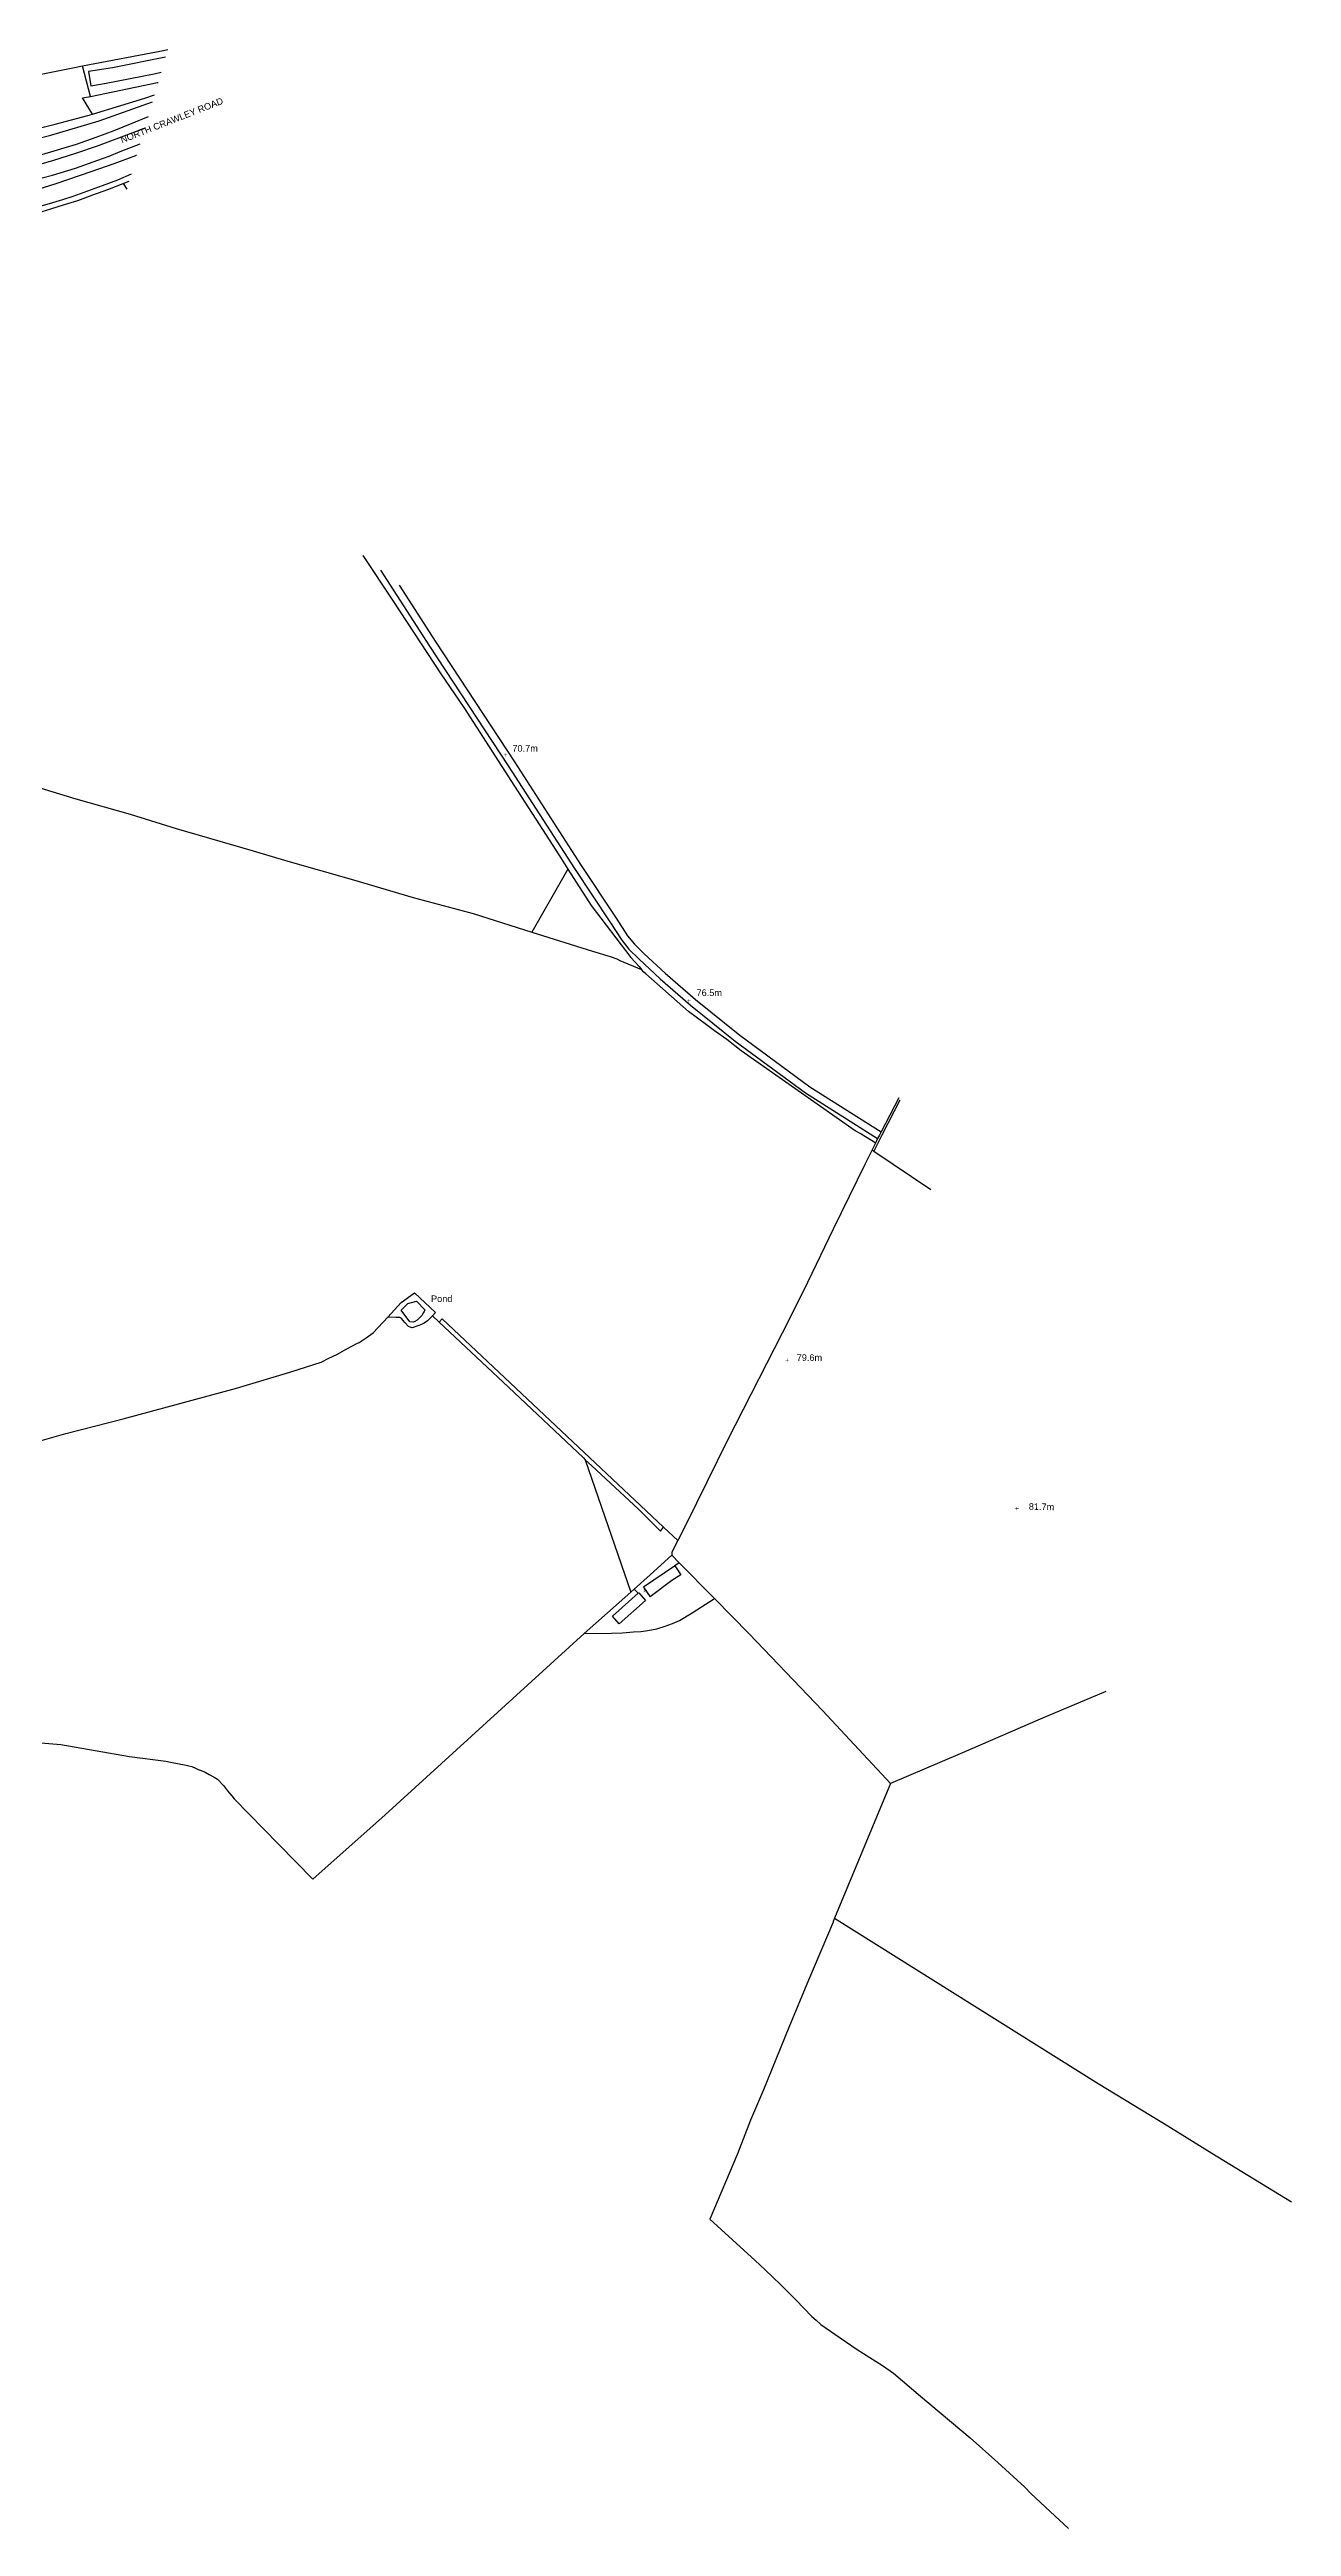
# Model space of a CAD drawing. Header units: millimetres. Extents: x 111502 to 977541, y 8702 to 1044108.
# Drawn here: x 975687 to 976255, y 477822 to 478955 of the extents above; entities that cross this region are included whole.
import ezdxf

# ---------------------------------------------------------------- set-up
doc = ezdxf.new("R2010")
doc.units = ezdxf.units.MM
doc.header["$LTSCALE"] = 0.25
doc.layers.add('X HVSS Site Background', color=8, linetype='Continuous')
doc.styles.add('OS Master Map$1$Standard', font='txt')

# ---------------------------------------------------------------- blocks, each defined once
blk = doc.blocks.new('OS Master Map$1$OSS15')
at = {"color": 8, "true_color": 0x707070, "const_width": 0.174, "flags": 128}
for points in [[(-0.775, 0), (0.775, 0)], [(0, -0.775), (0, 0.775)]]:
    blk.add_lwpolyline(points, dxfattribs=at)
blk = doc.blocks.new('OS Master Map$1$OSS2')
at = {"color": 8, "true_color": 0x707070, "const_width": 0.174, "flags": 128}
for points in [[(0.707, 0.707), (0, 0), (0.707, -0.707)], [(1.42, 0), (0, 0)]]:
    blk.add_lwpolyline(points, dxfattribs=at)
blk = doc.blocks.new('OS MAP')
at = {"layer": 'X HVSS Site Background', "flags": 128}
for points in [[(489483.5, 243489.1), (489520.5, 243496.2), (489520.5, 243496.2), (489522.5, 243496.6)], [(489431.1, 243478.7), (489479.9, 243488.4), (489479.9, 243488.4), (489483.5, 243489.1)], [(489487.2, 243475.2), (489483.5, 243489.1)], [(489521.5, 243493.1), (489497.3, 243488.3), (489497.3, 243488.3), (489493.3, 243487.7), (489493.3, 243487.7), (489486.3, 243486.5), (489486.3, 243486.5), (489487.4, 243480), (489487.4, 243480), (489494.4, 243481.2), (489494.4, 243481.2), (489516.3, 243485.5), (489516.3, 243485.5), (489519.5, 243486.2)], [(489408.7, 243438.9), (489412.2, 243446), (489412.2, 243446), (489421.4, 243447.3), (489421.4, 243447.3), (489430.5, 243448.8), (489430.5, 243448.8), (489446.5, 243451.9), (489446.5, 243451.9), (489457.8, 243454.5), (489457.8, 243454.5), (489469, 243457.4), (489469, 243457.4), (489491.2, 243464), (489491.2, 243464), (489515.5, 243472.7)], [(489488.1, 243467.1), (489483.6, 243474.5), (489483.6, 243474.5), (489487.2, 243475.2)], [(489487.2, 243475.2), (489517.9, 243481.5), (489517.9, 243481.5), (489518.1, 243481.5)], [(489488.1, 243467.1), (489501, 243471), (489501, 243471), (489512, 243474.4), (489512, 243474.4), (489516.4, 243475.9)], [(489513.5, 243465.8), (489506.1, 243462.7), (489506.1, 243462.7), (489497.9, 243459.4), (489497.9, 243459.4), (489489.6, 243456.3), (489489.6, 243456.3), (489480.6, 243453.2), (489480.6, 243453.2), (489471.9, 243450.5), (489471.9, 243450.5), (489463.2, 243448)], [(489458.9, 243442.7), (489470.4, 243446), (489470.4, 243446), (489480.5, 243449.2), (489480.5, 243449.2), (489490.4, 243452.6), (489490.4, 243452.6), (489498.9, 243455.7), (489498.9, 243455.7), (489507.4, 243458.9), (489507.4, 243458.9), (489512, 243460.7)], [(489415.2, 243451.1), (489420.6, 243451.8), (489420.6, 243451.8), (489426, 243452.5), (489426, 243452.5), (489434.7, 243454.1), (489434.7, 243454.1), (489443.3, 243455.9), (489443.3, 243455.9), (489457.2, 243459), (489457.2, 243459), (489471.1, 243462.4), (489471.1, 243462.4), (489486, 243466.5), (489486, 243466.5), (489488.1, 243467.1)], [(489460.3, 243436.7), (489469.8, 243439.2), (489469.8, 243439.2), (489480.3, 243442.3), (489480.3, 243442.3), (489490.6, 243446), (489490.6, 243446), (489495.7, 243447.9), (489495.7, 243447.9), (489500.8, 243449.9), (489500.8, 243449.9), (489509.9, 243453.5)], [(489505.8, 243439.6), (489499.5, 243436.9), (489499.5, 243436.9), (489492.6, 243434.2), (489492.6, 243434.2), (489479.1, 243429.4), (489479.1, 243429.4), (489474.4, 243427.9), (489474.4, 243427.9), (489469.8, 243426.5), (489469.8, 243426.5), (489460.4, 243423.7)], [(489398.8, 243422.1), (489404.9, 243422.3), (489404.9, 243422.3), (489413.8, 243423), (489413.8, 243423), (489419.9, 243423.6), (489419.9, 243423.6), (489429.7, 243424.8), (489429.7, 243424.8), (489440.2, 243426.7), (489440.2, 243426.7), (489450.5, 243429.1), (489450.5, 243429.1), (489460.8, 243432), (489460.8, 243432), (489471, 243435.2), (489471, 243435.2), (489487.9, 243440.9), (489487.9, 243440.9), (489498, 243444.4), (489498, 243444.4), (489507.9, 243448.2), (489507.9, 243448.2), (489508.3, 243448.4)], [(489463.1, 243421.9), (489469.1, 243423.7), (489469.1, 243423.7), (489475.3, 243425.7), (489475.3, 243425.7), (489481.4, 243427.6), (489481.4, 243427.6), (489488.3, 243430.1), (489488.3, 243430.1), (489495.1, 243432.6), (489495.1, 243432.6), (489502.1, 243435.3)], [(489502.1, 243435.3), (489504.8, 243436.4)], [(489502.1, 243435.3), (489503.8, 243432.8)], [(489611.7, 243265.2), (489625.6, 243244.2), (489625.6, 243244.2), (489647.4, 243211), (489647.4, 243211), (489657.9, 243195.6), (489657.9, 243195.6), (489681, 243159.6), (489681, 243159.6), (489697.2, 243134.6), (489697.2, 243134.6), (489702.4, 243126.5), (489702.4, 243126.5), (489705.5, 243121.6)], [(489619.8, 243258.5), (489642.2, 243223.6), (489642.2, 243223.6), (489678.2, 243168.9), (489678.2, 243168.9), (489708.5, 243121.9), (489708.5, 243121.9), (489724.7, 243097.5), (489724.7, 243097.5), (489730.1, 243089.2), (489730.1, 243089.2), (489733.3, 243085), (489733.3, 243085), (489738, 243080.5), (489738, 243080.5), (489747.7, 243071.5), (489747.7, 243071.5), (489761.6, 243059.4), (489761.6, 243059.4), (489782, 243043), (489782, 243043), (489814.2, 243019.3), (489814.2, 243019.3), (489847.1, 242998.4)], [(489628.4, 243251.5), (489645.1, 243225.5), (489645.1, 243225.5), (489681, 243170.8), (489681, 243170.8), (489711.3, 243123.8), (489711.3, 243123.8), (489727.5, 243099.3), (489727.5, 243099.3), (489732.8, 243091.2), (489732.8, 243091.2), (489735.9, 243087.3), (489735.9, 243087.3), (489740.3, 243082.9), (489740.3, 243082.9), (489749.9, 243074.1), (489749.9, 243074.1), (489763.8, 243062), (489763.8, 243062), (489784.1, 243045.7), (489784.1, 243045.7), (489816.1, 243022.1), (489816.1, 243022.1), (489848.7, 243001.5)], [(489447.5, 243163.9), (489480.5, 243153.9), (489480.5, 243153.9), (489505.3, 243146.8), (489505.3, 243146.8), (489526.4, 243140.3), (489526.4, 243140.3), (489561.5, 243130.1), (489561.5, 243130.1), (489577.4, 243125.3), (489577.4, 243125.3), (489607.4, 243116.7), (489607.4, 243116.7), (489634.8, 243108.7), (489634.8, 243108.7), (489662.1, 243101.4), (489662.1, 243101.4), (489689, 243092.8)], [(489705.5, 243121.6), (489689, 243092.8)], [(489705.5, 243121.6), (489716.1, 243105.1), (489716.1, 243105.1), (489734.3, 243081.3), (489734.3, 243081.3), (489736.1, 243079.2), (489736.1, 243079.2), (489738, 243077.1), (489738, 243077.1), (489739.1, 243075.8)], [(489689, 243092.8), (489716.7, 243084.1), (489716.7, 243084.1), (489724.8, 243081.7), (489724.8, 243081.7), (489727.8, 243080.6), (489727.8, 243080.6), (489729.2, 243079.9), (489729.2, 243079.9), (489739.1, 243075.8)], [(489846.1, 242996.3), (489845.6, 242996.8), (489845.6, 242996.8), (489840.4, 243000), (489840.4, 243000), (489839.1, 243000.7), (489839.1, 243000.7), (489836.9, 243002), (489836.9, 243002), (489784.7, 243038.5), (489784.7, 243038.5), (489778.1, 243043.7), (489778.1, 243043.7), (489772.5, 243047.7), (489772.5, 243047.7), (489768.8, 243050.5), (489768.8, 243050.5), (489760.7, 243056.6), (489760.7, 243056.6), (489741.1, 243073.8), (489741.1, 243073.8), (489740.2, 243074.6), (489740.2, 243074.6), (489739.1, 243075.8)], [(489857.2, 243016), (489849.1, 243000), (489849.1, 243000), (489845.4, 242992.7)], [(489856.8, 243017.1), (489848.7, 243001.5)], [(489846.1, 242996.3), (489844.6, 242993.2)], [(489847.1, 242998.4), (489846.1, 242996.3)], [(489848.7, 243001.5), (489847.9, 243000), (489847.9, 243000), (489847.1, 242998.4)], [(489844.6, 242993.2), (489841.4, 242986.8), (489841.4, 242986.8), (489826.8, 242956.9), (489826.8, 242956.9), (489815, 242932.5), (489815, 242932.5), (489806.9, 242916.2), (489806.9, 242916.2), (489778.5, 242860.4), (489778.5, 242860.4), (489759.5, 242822), (489759.5, 242822), (489755.7, 242814.5)], [(489844.6, 242993.2), (489845.4, 242992.7)], [(489845.4, 242992.7), (489871.5, 242975.1)], [(489623.1, 242916.7), (489629.2, 242923.4), (489629.2, 242923.4), (489635.4, 242927.8), (489635.4, 242927.8), (489644.9, 242918.8), (489644.9, 242918.8), (489643.6, 242917.3)], [(489451.4, 242856.5), (489475.9, 242863.5), (489475.9, 242863.5), (489502.2, 242870.2), (489502.2, 242870.2), (489553.9, 242884.3), (489553.9, 242884.3), (489578.4, 242891.6), (489578.4, 242891.6), (489592.6, 242896.1), (489592.6, 242896.1), (489596.2, 242897.9), (489596.2, 242897.9), (489599.8, 242899.7), (489599.8, 242899.7), (489604.4, 242902.2), (489604.4, 242902.2), (489609, 242904.6), (489609, 242904.6), (489610, 242905.1), (489610, 242905.1), (489613.3, 242907.2), (489613.3, 242907.2), (489616.5, 242909.5), (489616.5, 242909.5), (489623.1, 242916.7)], [(489643.6, 242917.3), (489642.7, 242916.4), (489642.7, 242916.4), (489641.3, 242915.1), (489641.3, 242915.1), (489639.7, 242914), (489639.7, 242914), (489638.9, 242913.5), (489638.9, 242913.5), (489637.4, 242912.9), (489637.4, 242912.9), (489635.9, 242912.4), (489635.9, 242912.4), (489635.2, 242912.1), (489635.2, 242912.1), (489634.3, 242911.9), (489634.3, 242911.9), (489633.4, 242912.1), (489633.4, 242912.1), (489632.6, 242912.5), (489632.6, 242912.5), (489631, 242914.2), (489631, 242914.2), (489629.4, 242916.1), (489629.4, 242916.1), (489629.2, 242916.3), (489629.2, 242916.3), (489628.6, 242916.6), (489628.6, 242916.6), (489626.9, 242916.6), (489626.9, 242916.6), (489623.1, 242916.7)], [(489636.3, 242924.1), (489640.1, 242920), (489640.1, 242920), (489639.7, 242919.3), (489639.7, 242919.3), (489639.5, 242918.8), (489639.5, 242918.8), (489638.7, 242917.4), (489638.7, 242917.4), (489638, 242916.7), (489638, 242916.7), (489637.3, 242916.1), (489637.3, 242916.1), (489636.5, 242915.4), (489636.5, 242915.4), (489635.5, 242914.7), (489635.5, 242914.7), (489635.2, 242914.6), (489635.2, 242914.6), (489634.7, 242914.4), (489634.7, 242914.4), (489633.2, 242914.6), (489633.2, 242914.6), (489629.2, 242919.9), (489629.2, 242919.9), (489632.3, 242922.9), (489632.3, 242922.9), (489636.3, 242924.1)], [(489643.6, 242917.3), (489646.7, 242914.4)], [(489749.2, 242820.6), (489648, 242915.9), (489648, 242915.9), (489646.7, 242914.4)], [(489646.7, 242914.4), (489678.4, 242884.7), (489678.4, 242884.7), (489712.6, 242852.3), (489712.6, 242852.3), (489713.4, 242851.5)], [(489713.4, 242851.5), (489716.5, 242848.7), (489716.5, 242848.7), (489737.7, 242828.9), (489737.7, 242828.9), (489747.9, 242818.8), (489747.9, 242818.8), (489749.2, 242820.6)], [(489713.4, 242851.5), (489734.2, 242790.9)], [(489755.7, 242814.5), (489749.2, 242820.6)], [(489755.7, 242814.5), (489753, 242809.2), (489753, 242809.2), (489753, 242807.8)], [(489735.8, 242792.3), (489743.1, 242798.9), (489743.1, 242798.9), (489753, 242807.8)], [(489754.4, 242803), (489754.2, 242802.8), (489754.2, 242802.8), (489740.1, 242793.2), (489740.1, 242793.2), (489743.1, 242788.8)], [(489753, 242807.8), (489756.4, 242804.3)], [(489754.4, 242803), (489757.1, 242798.9), (489757.1, 242798.9), (489753, 242796.2)], [(489756.4, 242804.3), (489754.4, 242803)], [(489756.4, 242804.3), (489772.5, 242788)], [(489734.2, 242790.9), (489735.8, 242792.3)], [(489735.8, 242792.3), (489737.6, 242790.4)], [(489753, 242796.2), (489743.1, 242788.8)], [(489713, 242772), (489734.2, 242790.9)], [(489713, 242772), (489725.4, 242772.1), (489725.4, 242772.1), (489730.5, 242772.3), (489730.5, 242772.3), (489735.5, 242772.7), (489735.5, 242772.7), (489738.9, 242772.9), (489738.9, 242772.9), (489742.1, 242773.4), (489742.1, 242773.4), (489746.1, 242774.2), (489746.1, 242774.2), (489749.9, 242775.3), (489749.9, 242775.3), (489753.3, 242776.6), (489753.3, 242776.6), (489756.5, 242778), (489756.5, 242778), (489762.3, 242781.5), (489762.3, 242781.5), (489772.5, 242788)], [(489737.6, 242790.4), (489737.9, 242790.6), (489737.9, 242790.6), (489741, 242787.1), (489741, 242787.1), (489729, 242776.4), (489729, 242776.4), (489725.9, 242779.9), (489725.9, 242779.9), (489737.6, 242790.4)], [(489772.5, 242788), (489788.4, 242771.9), (489788.4, 242771.9), (489821.9, 242736.7), (489821.9, 242736.7), (489853, 242703.4)], [(489462.6, 242722.2), (489473.7, 242721.2), (489473.7, 242721.2), (489505, 242715.8), (489505, 242715.8), (489521.7, 242713.6), (489521.7, 242713.6), (489523.8, 242713.2), (489523.8, 242713.2), (489530.9, 242711.8), (489530.9, 242711.8), (489532.7, 242711.3), (489532.7, 242711.3), (489533.5, 242711.1), (489533.5, 242711.1), (489535.2, 242710.4), (489535.2, 242710.4), (489536.8, 242709.7), (489536.8, 242709.7), (489537, 242709.6), (489537, 242709.6), (489539.6, 242708.5), (489539.6, 242708.5), (489541.4, 242707.5), (489541.4, 242707.5), (489543.8, 242706.3), (489543.8, 242706.3), (489545.2, 242705.3), (489545.2, 242705.3), (489548, 242702.5), (489548, 242702.5), (489549.9, 242700), (489549.9, 242700), (489551.8, 242697.8), (489551.8, 242697.8), (489552.9, 242696.4), (489552.9, 242696.4), (489573.1, 242675.7), (489573.1, 242675.7), (489588.9, 242659.6), (489588.9, 242659.6), (489622, 242689.1), (489622, 242689.1), (489713, 242772)], [(489951.4, 242745.5), (489921.5, 242732.8), (489921.5, 242732.8), (489884.8, 242717), (489884.8, 242717), (489853, 242703.4)], [(489853, 242703.4), (489827.4, 242641.7)], [(489827.4, 242641.7), (489826.8, 242640.2), (489826.8, 242640.2), (489826.8, 242640), (489826.8, 242640), (489815.5, 242613.4), (489815.5, 242613.4), (489806.5, 242591.8), (489806.5, 242591.8), (489795, 242563.2), (489795, 242563.2), (489789, 242549.3), (489789, 242549.3), (489783, 242533.9), (489783, 242533.9), (489770.4, 242504.1), (489770.4, 242504.1), (489791.1, 242485.2), (489791.1, 242485.2), (489795.7, 242480.9), (489795.7, 242480.9), (489802.9, 242474.1), (489802.9, 242474.1), (489809.7, 242467.1), (489809.7, 242467.1), (489813.3, 242463.4), (489813.3, 242463.4), (489817, 242459.6), (489817, 242459.6), (489819, 242457.8), (489819, 242457.8), (489821.2, 242455.9), (489821.2, 242455.9), (489827.5, 242451.4), (489827.5, 242451.4), (489837.7, 242444.5), (489837.7, 242444.5), (489849.4, 242437.1), (489849.4, 242437.1), (489854.4, 242433.6), (489854.4, 242433.6), (489866.7, 242423.1), (489866.7, 242423.1), (489889.5, 242404), (489889.5, 242404), (489902.1, 242392.7), (489902.1, 242392.7), (489914.4, 242381.5), (489914.4, 242381.5), (489917.2, 242378.6), (489917.2, 242378.6), (489926, 242370.4), (489926, 242370.4), (489934.4, 242362.6)], [(489827.4, 242641.7), (489948, 242566.2), (489948, 242566.2), (489979.8, 242546.7), (489979.8, 242546.7), (490000, 242534.3), (490000, 242534.3), (490036.3, 242512)]]:
    blk.add_lwpolyline(points, dxfattribs=at)
at = {"layer": 'X HVSS Site Background'}
for p in [(489676.9, 243173.9), (489760.8, 243061.4), (489805.7, 242897.1), (489910.8, 242829.1)]:
    blk.add_blockref('OS Master Map$1$OSS15', p, dxfattribs=at)
at = {"layer": 'X HVSS Site Background', "rotation": 224.4999999999999}
blk.add_blockref('OS Master Map$1$OSS2', (489741.1, 242791.9), dxfattribs=at)
at = {"layer": 'X HVSS Site Background', "char_height": 3, "style": 'OS Master Map$1$Standard'}
for s, insert, attachment_point, rotation in [('{\\farial|b0|i0|c0|p34;NORTH CRAWLEY ROAD}', (489500.5, 243456.5), 1, 21.4), ('{\\farial|b0|i0|c0|p34;Pond}', (489642.9, 242923.6), 7, 0.1), ('{\\farial|b0|i0|c0|p34;79.6m}', (489810.1, 242899.7), 1, 0.1), ('{\\farial|b0|i0|c0|p34;81.7m}', (489916.2, 242828.6), 7, 358.7)]:
    blk.add_mtext(s, dxfattribs=dict(at, insert=insert, attachment_point=attachment_point, rotation=rotation))
at = {"layer": 'X HVSS Site Background', "char_height": 3, "attachment_point": 7, "style": 'OS Master Map$1$Standard'}
for s, insert in [('{\\farial|b0|i0|c0|p34;70.7m}', (489680.1, 243175.4)), ('{\\farial|b0|i0|c0|p34;76.5m}', (489764.3, 243063.6))]:
    blk.add_mtext(s, dxfattribs=dict(at, insert=insert))

msp = doc.modelspace()

# ---------------------------------------------------------------- block references
at = {"lineweight": 0}
msp.add_blockref('OS MAP', (486218.2, 235458.61), dxfattribs=at)

doc.saveas('drawing.dxf')
